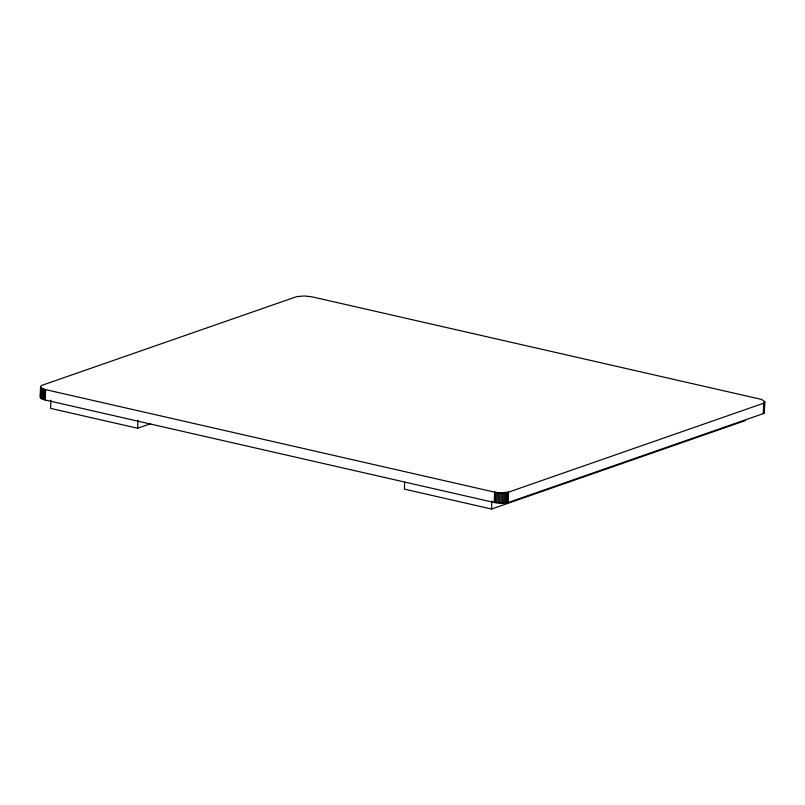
<?xml version="1.0" encoding="UTF-8"?>
<svg xmlns="http://www.w3.org/2000/svg" width="805" height="805" viewBox="0 0 805 805"><rect width="100%" height="100%" fill="white"/><g stroke="black" fill="none" stroke-linecap="round" stroke-linejoin="round"><path stroke-width="1.21" d="M40.25 397.257L40.612 386.501L41.649 385.434L296.703 296.622L304.22 295.968L312.038 296.834L761.631 399.451L764.75 401.725L764.388 412.502L763.311 413.609L508.207 502.511L500.891 503.125L494.24 502.501L45.251 400.005L41.075 398.395L40.481 396.513M40.371 397.64L40.612 386.501M40.653 398.022L40.693 387.265M41.075 398.395L40.974 387.648M41.659 398.757L41.981 388.382L41.407 388.02M42.373 399.109L42.695 388.724L41.981 388.382M43.218 399.431L43.54 389.046L42.695 388.724M44.184 399.733L44.506 389.348L43.54 389.046M45.251 400.005L45.583 389.62L44.506 389.348M50.886 400.316L50.624 408.397L137.645 428.25L150.575 423.752M137.645 428.25L137.897 420.18M404.633 482.225L404.412 489.138L491.543 509.032L745.219 420.633M491.543 509.032L491.795 500.952M494.24 502.501L494.562 492.127L45.583 389.62M494.602 502.562L494.934 492.187M495.478 502.702L495.81 492.328L494.562 492.127M496.786 502.873L497.108 492.489L495.81 492.328M498.134 502.994L498.456 492.62L497.108 492.489M499.513 503.075L499.835 492.7L498.456 492.62M500.891 503.125L501.223 492.741L508.529 492.137L763.633 403.235L764.75 401.725M502.27 503.115L502.592 492.741M503.618 503.075L503.94 492.69M504.916 502.984L505.248 492.6M506.164 502.853L506.486 492.479M507.331 502.682L507.653 492.308M508.207 502.511L508.529 492.137M763.311 413.609L763.633 403.235M763.814 413.267L764.146 402.882M764.187 412.885L764.619 401.323M764.388 412.502L764.297 411.697M499.835 492.7L501.223 492.741"/></g></svg>
